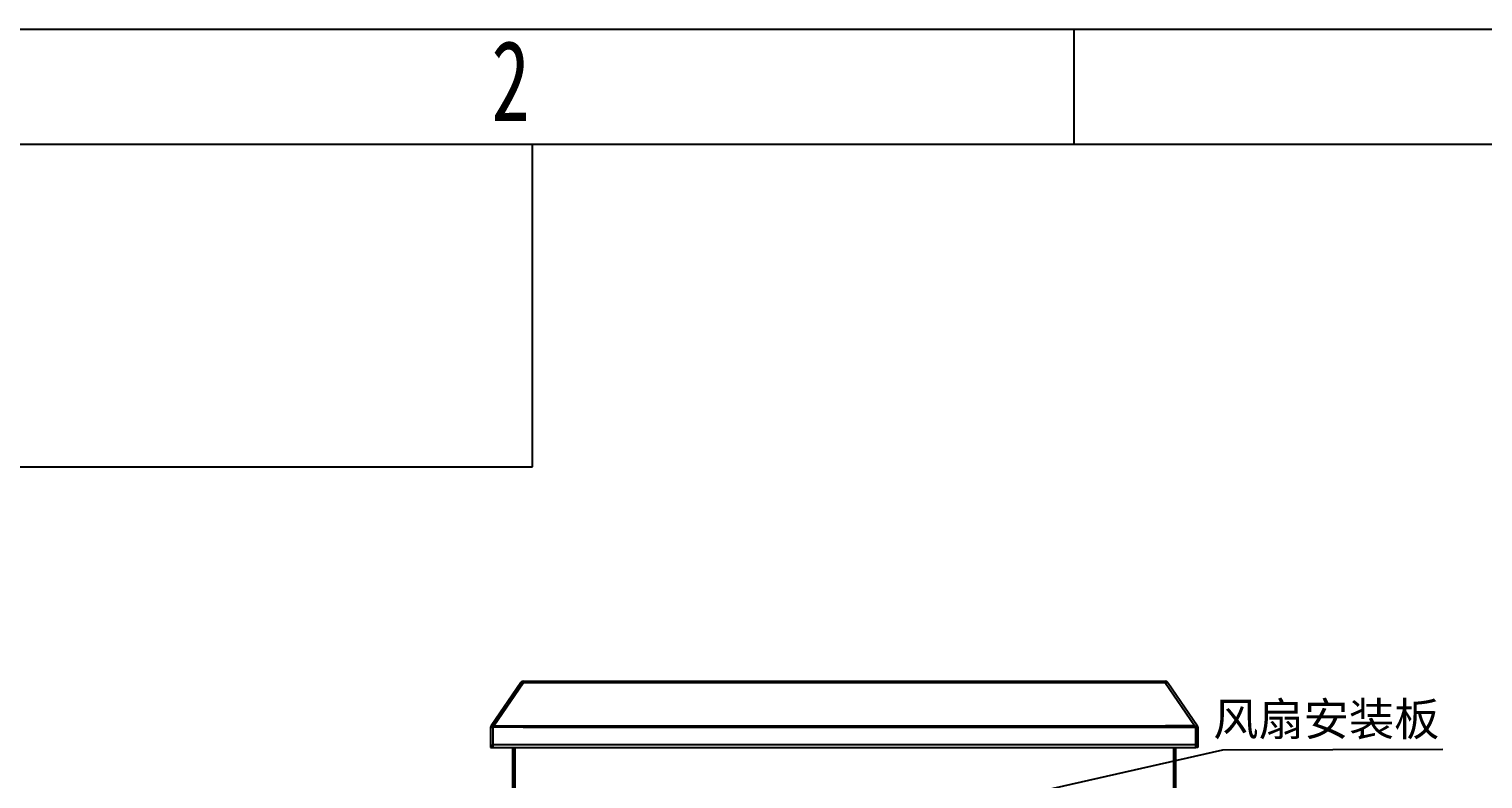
# Model space of a CAD drawing. Header units: millimetres. Extents: x -14348 to 6039, y -1826 to 2921.
# Drawn here: x -13033 to -11718, y 2197 to 2875 of the extents above; entities that cross this region are included whole.
import ezdxf

# ---------------------------------------------------------------- set-up
doc = ezdxf.new("R2010")
doc.units = ezdxf.units.MM
doc.layers.add('图框', color=7, linetype='Continuous')
doc.layers.add('标注', color=3, linetype='Continuous')
doc.layers.add('粗实线层', color=7, linetype='Continuous', lineweight=25)
doc.styles.add('SLDTEXTSTYLE5', font='TXT', dxfattribs={"width": 0.7})
doc.dimstyles.new('ISO-25', dxfattribs={"dimtxt": 10, "dimasz": 5, "dimexe": 1.25, "dimexo": 0.625, "dimtad": 1, "dimdsep": 46, "dimtxsty": 'Standard', "dimcen": 2.5, "dimadec": 0, "dimazin": 0, "dimtfac": 1, "dimtmove": 0, "dimatfit": 3, "dimfxl": 1, "dimarcsym": 0})

msp = doc.modelspace()

# ---------------------------------------------------------------- linework, layer by layer
at = {"color": 7, "linetype": 'Continuous', "lineweight": 25}
for p, q in [((-12588.168, 2284.499), (-12615.072, 2245.355)), ((-12586.52, 2283.366), (-12613.423, 2244.222)), ((-12612.53, 2245.355), (-12585.627, 2284.499)), ((-12588.168, 2284.499), (-12586.52, 2283.366)), ((-12586.108, 2284.499), (-12586.108, 2285.583)), ((-12586.108, 2285.583), (-12004.988, 2285.583)), ((-12585.627, 2284.499), (-12586.108, 2284.499)), ((-12586.108, 2284.499), (-12586.108, 2283.799)), ((-12585.627, 2284.499), (-12005.469, 2284.499)), ((-11978.566, 2245.355), (-12005.469, 2284.499)), ((-12004.988, 2284.499), (-12005.469, 2284.499)), ((-12004.988, 2285.583), (-12004.988, 2284.499)), ((-12004.988, 2284.499), (-12004.988, 2283.799)), ((-12002.927, 2284.499), (-12004.576, 2283.366)), ((-12004.576, 2283.366), (-11977.672, 2244.222)), ((-12002.927, 2284.499), (-11976.024, 2245.355)), ((-12615.511, 2243.939), (-12613.511, 2243.939)), ((-12615.511, 2243.939), (-12615.511, 2225.715)), ((-12615.072, 2245.355), (-12613.423, 2244.222)), ((-12613.511, 2243.939), (-12613.511, 2225.715)), ((-12586.108, 2243.939), (-12613.411, 2243.939)), ((-12613.411, 2243.939), (-12613.411, 2228.215)), ((-12612.53, 2245.355), (-12586.108, 2245.355)), ((-12612.53, 2244.222), (-12612.53, 2245.355)), ((-12612.53, 2244.222), (-12586.108, 2244.222)), ((-12586.108, 2245.355), (-12004.988, 2245.355)), ((-12586.108, 2243.939), (-12586.108, 2245.355)), ((-12586.108, 2243.939), (-12004.988, 2243.939)), ((-12004.988, 2245.355), (-12004.988, 2243.939)), ((-11978.566, 2245.355), (-12004.988, 2245.355)), ((-11978.566, 2244.222), (-12004.988, 2244.222)), ((-12004.988, 2243.939), (-11977.684, 2243.939)), ((-11978.566, 2244.222), (-11978.566, 2245.355)), ((-11977.684, 2243.939), (-11977.684, 2228.215)), ((-11976.024, 2245.355), (-11977.672, 2244.222)), ((-11975.584, 2243.939), (-11977.584, 2243.939)), ((-11977.584, 2243.939), (-11977.584, 2225.715)), ((-11975.584, 2243.939), (-11975.584, 2225.715)), ((-12615.511, 2225.715), (-12613.511, 2225.715)), ((-12613.411, 2228.215), (-11977.684, 2228.215)), ((-12613.411, 2225.715), (-12613.411, 2228.215)), ((-12613.411, 2225.715), (-11977.684, 2225.715)), ((-12595.548, 2225.715), (-12595.548, 2186.115)), ((-12593.548, 2225.715), (-12593.548, 2186.115)), ((-12593.448, 2185.215), (-12593.448, 2225.715)), ((-11997.648, 2225.715), (-11997.648, 2185.215)), ((-11997.548, 2186.115), (-11997.548, 2225.715)), ((-11995.548, 2186.115), (-11995.548, 2225.715)), ((-11977.684, 2228.215), (-11977.684, 2225.715)), ((-11975.584, 2225.715), (-11977.584, 2225.715))]:
    msp.add_line(p, q, dxfattribs=at)
at = {"color": 7, "linetype": 'Continuous', "lineweight": 25, "flags": 128}
for points in [[(-12613.511, 2225.765), (-12613.499, 2225.763), (-12613.411, 2225.747)], [(-11977.684, 2225.747), (-11977.597, 2225.763), (-11977.584, 2225.765)]]:
    msp.add_lwpolyline(points, dxfattribs=at)
at = {"color": 7, "linetype": 'Continuous', "lineweight": 25}
for centre, radius, start, end in [((-12586.108, 2283.083), 2.5, 90, 145.5), ((-12586.108, 2283.083), 0.5, 109.651825, 145.5), ((-12004.988, 2283.083), 2.5, 34.5, 90), ((-12004.988, 2283.083), 0.5, 34.5, 70.348175), ((-12613.011, 2243.939), 2.5, 145.5, 180), ((-12613.011, 2243.939), 0.5, 145.5, 180), ((-11978.084, 2243.939), 0.5, 0, 34.5), ((-11978.084, 2243.939), 2.5, 0, 34.5), ((-12613.011, 2228.215), 0.5, 180, 216.869898), ((-11978.084, 2228.215), 0.5, 323.130102, 0)]:
    msp.add_arc(centre, radius, start, end, dxfattribs=at)
at = {"layer": '图框'}
for p, q in [((-14348.301, 2875.346), (-8160.801, 2875.346)), ((-12087.885, 2875.346), (-12087.885, 2771.179))]:
    msp.add_line(p, q, dxfattribs=at)
at = {"layer": '图框', "linetype": 'Continuous', "lineweight": 25}
msp.add_line((-13827.468, 2771.179), (-8264.968, 2771.179), dxfattribs=at)
at = {"layer": '粗实线层'}
for p, q in [((-12577.468, 2479.513), (-12577.468, 2771.179)), ((-13827.468, 2479.513), (-12577.468, 2479.513))]:
    msp.add_line(p, q, dxfattribs=at)

# ---------------------------------------------------------------- texts
at = {"layer": '图框', "insert": (-12597.376, 2865.056), "char_height": 72.917, "attachment_point": 2, "style": 'SLDTEXTSTYLE5'}
msp.add_mtext('2', dxfattribs=at)
at = {"layer": '标注', "insert": (-11961.75, 2266.394), "char_height": 30, "attachment_point": 1}
msp.add_mtext_dynamic_manual_height_columns('{\\fSimSun|b0|i0|c134|p2;风扇安装板}', width=244.39109, gutter_width=12.5, heights=[0], dxfattribs=at)

# ---------------------------------------------------------------- leaders
at = {"layer": '标注'}
msp.add_leader([(-12122.203, 2185.215), (-11953.122, 2223.41), (-11754.051, 2224.234)], dimstyle='ISO-25', override={"dimgap": 0.625, "dimtad": 0}, dxfattribs=at)

doc.saveas('drawing.dxf')
